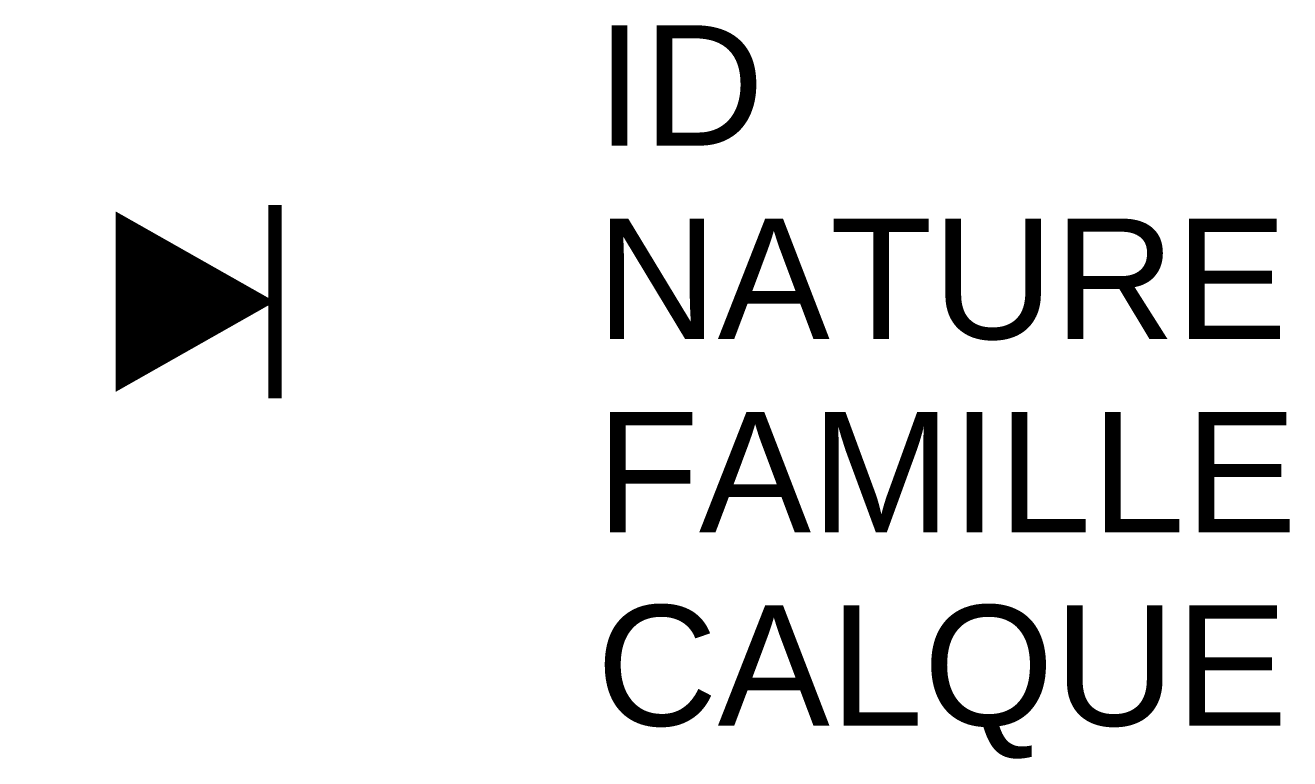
# Model space of a CAD drawing. Header units: metres. Extents: x -0.41 to 1.69, y -0.76 to 0.46.
import ezdxf

# ---------------------------------------------------------------- set-up
doc = ezdxf.new("R2010")
doc.units = ezdxf.units.M
doc.linetypes.add('Socle_Continu', pattern=[2.5, 2.5, 0])
doc.layers.add('EAUPL_SCT', color=5, linetype='Socle_Continu', lineweight=13, true_color=0x0000ff)
doc.styles.get("Standard").update_dxf_attribs({"font": 'arial.ttf'})

msp = doc.modelspace()

# ---------------------------------------------------------------- linework, layer by layer
at = {"layer": 'EAUPL_SCT', "linetype": 'Socle_Continu', "const_width": 0.0225, "flags": 128}
msp.add_lwpolyline([(0, 0.1605), (0, -0.1605)], dxfattribs=at)
at = {"layer": 'EAUPL_SCT', "linetype": 'Socle_Continu', "flags": 128}
msp.add_lwpolyline([(-0.2649, 0, 0.3, 0, 0), (0, 0, 0, 0, 0)], format="xyseb", dxfattribs=at)

# ---------------------------------------------------------------- texts
at = {"layer": 'EAUPL_SCT', "linetype": 'Socle_Continu', "flags": 9}
for tag, p, s in [('ID', (0.5339, 0.2593), 'BP_2079'), ('NATURE', (0.5339, -0.062), 'Clapet anti-retour'), ('FAMILLE', (0.5339, -0.3833), 'Eau pluviale'), ('CALQUE', (0.5339, -0.7046), 'EAUPL_SCT')]:
    msp.add_attdef(tag, p, s, height=0.2, dxfattribs=at)

doc.saveas('drawing.dxf')
